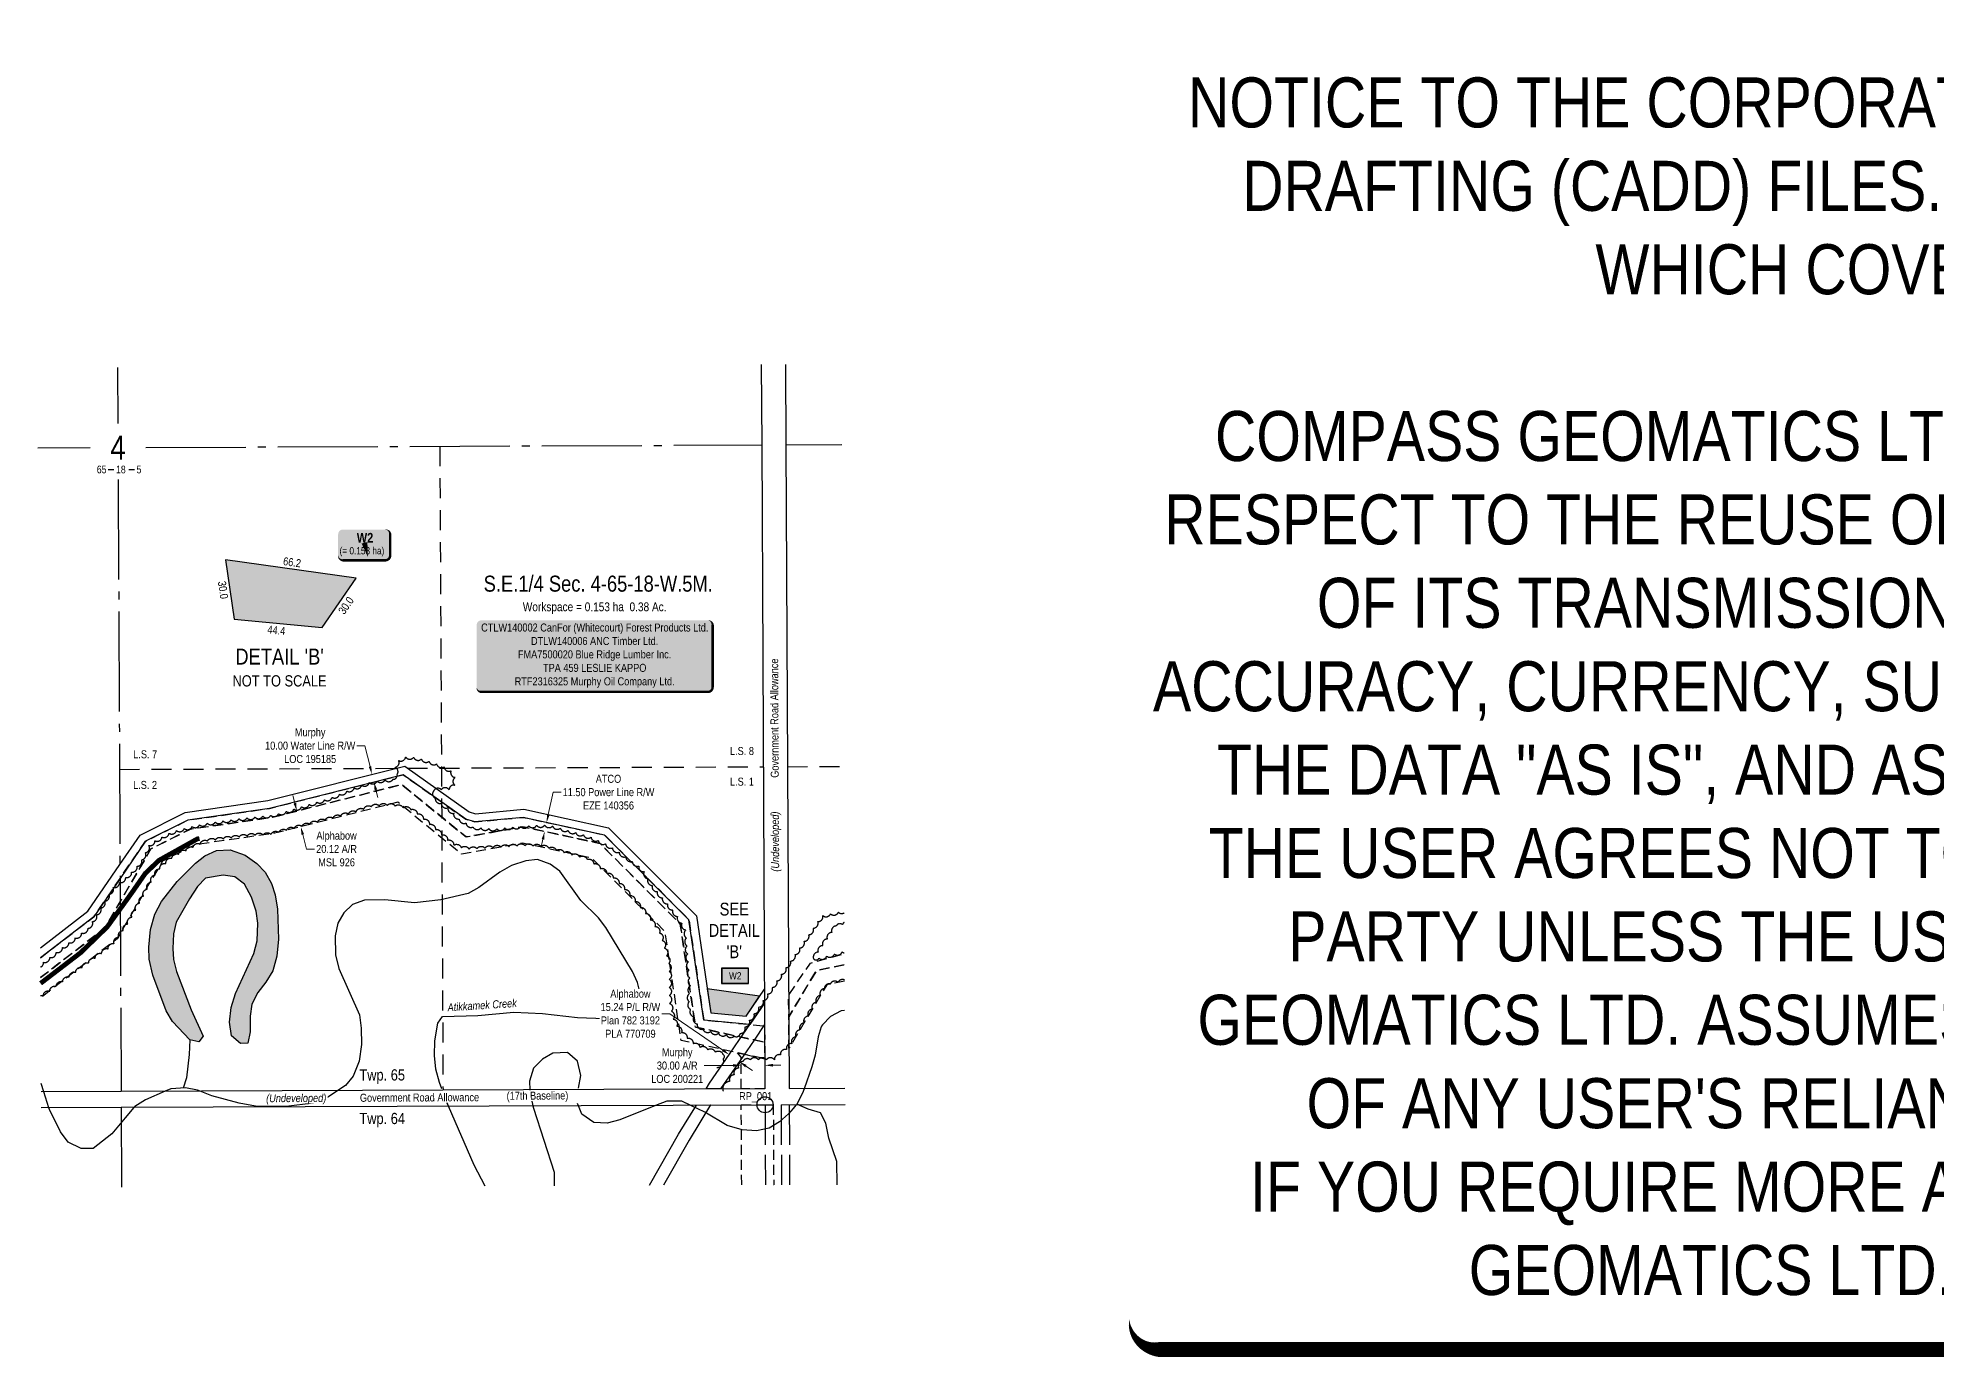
# Model space of a CAD drawing. Extents: x 521851 to 527154, y 6048777 to 6051637.
# Drawn here: x 521851 to 524223, y 6048777 to 6050425 of the extents above; entities that cross this region are included whole.
import ezdxf
from ezdxf.enums import TextEntityAlignment as Align

# ---------------------------------------------------------------- set-up
doc = ezdxf.new("R2010")
doc.units = 0
doc.header["$LTSCALE"] = 5
for name, pattern in [('0', [1, 1, 0]), ('foc-ACCESSROAD', [3.75, 2.5, -1.25]), ('foc-FLOWLINE', [3.75, 2.5, -1.25]), ('foc-LSD', [8, 5, -3]), ('foc-QUARTERLINE', [33, 25, -3, 2, -3]), ('foc-UNSURVEYED', [12.5, 10, -2.5])]:
    doc.linetypes.add(name, pattern=pattern)
for name, color, linetype in [('10', 1, 'Continuous'), ('35', 37, 'Continuous'), ('9', 3, 'Continuous'), ('AS-ROADS', 254, 'Continuous'), ('C-AR', 13, 'foc-ACCESSROAD'), ('C-RW', 13, 'Continuous'), ('C-SYMBOL', 7, 'Continuous'), ('D-TXT', 6, 'Continuous'), ('DETAIL-T', 7, 'Continuous'), ('F-AR', 190, 'foc-ACCESSROAD'), ('F-EZE', 190, 'foc-FLOWLINE'), ('F-RW', 190, 'Continuous'), ('L-AREAREQUIRED', 7, 'Continuous'), ('L-QSEC', 8, 'foc-QUARTERLINE'), ('L-ROAD-T', 7, 'Continuous'), ('L-SEC', 7, 'Continuous'), ('L-SECLBL', 7, 'Continuous'), ('L-SECTION-LSD', 7, 'foc-LSD'), ('L-USEC', 7, 'foc-UNSURVEYED'), ('P-TEMP-BLOCKS', 250, 'Continuous'), ('P-TEMP-H', 41, 'Continuous'), ('P-TEMP_WORKSPACE', 46, 'Continuous'), ('T-BUSH', 110, '0'), ('T-WATER', 160, 'Continuous'), ('T-WATER-H', 133, 'Continuous'), ('T-WATER-T', 170, 'Continuous')]:
    doc.layers.add(name, color=color, linetype=linetype)
for name, color, linetype, lineweight in [('C-AR-T', 13, 'Continuous', 9), ('F-EZE-T', 190, 'Continuous', 9), ('F-RW-T', 190, 'Continuous', 9), ('F-WS-T', 190, 'Continuous', 9), ('P-TEMP-T', 46, 'Continuous', 18), ('T-TEXT', 48, 'Continuous', 18)]:
    doc.layers.add(name, color=color, linetype=linetype, lineweight=lineweight)
doc.layers.add('DISCLAIMER', color=7, linetype='Continuous', plot=False)
doc.styles.add('100L', font='ARIALN.TTF', dxfattribs={"height": 11})
doc.styles.add('175L', font='ARIALN.TTF', dxfattribs={"height": 20})
doc.styles.add('80', font='ARIALN.TTF', dxfattribs={"height": 10})
doc.styles.add('80CG', font='ARIALN.TTF', dxfattribs={"height": 10})
doc.styles.add('80L', font='ARIALN.TTF', dxfattribs={"height": 10})
doc.styles.add('80LS', font='ARIALNI.TTF', dxfattribs={"height": 10})
doc.styles.add('BOLD', font='ARIALNB.TTF')
doc.styles.add('foc-LtypeFont', font='ARIALN.TTF', dxfattribs={"height": 7.35})
doc.styles.add('SIMPLEX', font='ARIALN.TTF')
doc.linetypes.add('foc-TOPO-flowdirection', pattern='A,20,[">",foc-LtypeFont,S=0.3,R=0,X=0,Y=-0.945],-1e-05', length=20.00001)
doc.dimstyles.new('Compass 5 000', dxfattribs={"dimscale": 5, "dimtxt": 9, "dimasz": 2, "dimexe": 0.2, "dimexo": 0.0625, "dimgap": 0.5, "dimtad": 0, "dimtih": 1, "dimtoh": 1, "dimzin": 0, "dimdsep": 46, "dimtxsty": '80CG', "dimcen": 0.1, "dimse1": 1, "dimse2": 1, "dimclrd": 256, "dimclrt": 256, "dimaunit": 1, "dimadec": 4, "dimazin": 0, "dimtfac": 0.06, "dimtofl": 0, "dimtmove": 0, "dimatfit": 1, "dimfxl": 0.2, "dimtolj": 1, "dimtzin": 0, "dimlwd": -1, "dimarcsym": 0})

# ---------------------------------------------------------------- blocks, each defined once
blk = doc.blocks.new('L-SECLBL')
at = {"layer": '9', "color": 7}
for p, q in [((-5.1, -27.8), (-12.3, -27.8)), ((20.7, -27.8), (13.5, -27.8))]:
    blk.add_line(p, q, dxfattribs=at)
at = {"layer": '10', "color": 2, "style": 'SIMPLEX'}
blk.add_attdef('SEC', text='', height=30, dxfattribs=at).set_placement((0, 0), align=Align.MIDDLE)
at = {"layer": '10', "color": 5, "style": '80L'}
blk.add_attdef('TWP', text='', height=9.5, dxfattribs=at).set_placement((-14.4, -27.4), align=Align.MIDDLE_RIGHT)
blk.add_attdef('RGE', text='', height=9.5, dxfattribs=at).set_placement((3.6, -27.4), align=Align.MIDDLE_CENTER)
blk.add_attdef('MER', text='', height=9.5, dxfattribs=at).set_placement((23.2, -27.4), align=Align.MIDDLE_LEFT)
blk = doc.blocks.new('*U18')
h = blk.add_hatch(color=255)
edge = h.paths.add_edge_path()
edge.add_line((-141.5, -45.5), (141.5, -45.5))
edge.add_arc((141.5, -39.5), 6, 270, 360)
edge.add_line((147.5, -39.5), (147.5, 38))
edge.add_arc((141.5, 38), 6, 0, 90)
edge.add_line((141.5, 44), (-141.5, 44))
edge.add_arc((-141.5, 38), 6, 90, 180)
edge.add_line((-147.5, 38), (-147.5, -39.5))
edge.add_arc((-141.5, -39.5), 6, 180, 270)
at = {"color": 44, "flags": 128}
blk.add_lwpolyline([(-141.5, -45.5, 3, 3, 0), (141.5, -45.5, 3, 3, 0.414214), (147.5, -39.5, 3, 3, 0), (147.5, 38, 3, 0, 0.414214), (141.5, 44, 0, 0, 0), (-141.5, 44, 0, 0, 0.414214), (-147.5, 38, 0, 0, 0), (-147.5, -39.5, 0, 3, 0.414214)], format="xyseb", close=True, dxfattribs=at)
at = {"color": 44, "style": '80'}
blk.add_attdef('ENTER_TEXT_001', (-36, -5), '', height=10, dxfattribs=at)
blk = doc.blocks.new('*D19')
at = {"layer": 'C-AR-T', "transparency": 16777216}
for p, q in [((522259.5, 6049540.9), (522249.5, 6049540.9)), ((522266.1, 6049514.8), (522259.5, 6049540.9)), ((522273.4, 6049485.7), (522275.9, 6049476))]:
    blk.add_line(p, q, dxfattribs=at)
for points in [[(522267.7, 6049515.2), (522264.5, 6049514.4), (522268.5, 6049505.1)], [(522275.1, 6049486.2), (522271.8, 6049485.3), (522271, 6049495.4)]]:
    blk.add_solid(points, dxfattribs=at)
at = {"layer": 'C-AR-T', "transparency": 16777216, "insert": (522191.3, 6049540.9), "char_height": 10, "attachment_point": 5, "style": '80CG'}
blk.add_mtext('\\A1;Murphy\\P10.00 Water Line R/W\\PLOC 195185', dxfattribs=at)
blk = doc.blocks.new('*D20')
at = {"layer": 'C-AR-T', "transparency": 16777216}
for p, q in [((522719.8, 6049141.4), (522683.5, 6049141.2)), ((522769.5, 6049141.7), (522779.5, 6049141.8))]:
    blk.add_line(p, q, dxfattribs=at)
for points in [[(522719.8, 6049143.1), (522719.8, 6049139.8), (522729.8, 6049141.5)], [(522769.5, 6049143.4), (522769.5, 6049140), (522759.5, 6049141.6)]]:
    blk.add_solid(points, dxfattribs=at)
at = {"layer": 'C-AR-T', "transparency": 16777216, "insert": (522650, 6049141.2), "char_height": 10, "attachment_point": 5, "style": '80CG'}
blk.add_mtext('\\A1;Murphy\\P30.00 A/R\\PLOC 200221', dxfattribs=at)
blk = doc.blocks.new('*D21')
at = {"layer": 'F-WS-T', "transparency": 16777216}
for p, q in [((522172.2, 6049469), (522169.7, 6049478.6)), ((522182, 6049430), (522186.6, 6049411.8)), ((522186.6, 6049411.8), (522196.6, 6049411.8))]:
    blk.add_line(p, q, dxfattribs=at)
for points in [[(522173.8, 6049469.4), (522170.6, 6049468.5), (522174.6, 6049459.3)], [(522183.6, 6049430.5), (522180.4, 6049429.6), (522179.6, 6049439.7)]]:
    blk.add_solid(points, dxfattribs=at)
at = {"layer": 'F-WS-T', "transparency": 16777216, "insert": (522224.3, 6049411.8), "char_height": 10, "attachment_point": 5, "style": '80CG'}
blk.add_mtext('\\A1;Alphabow\\P20.12 A/R\\PMSL 926', dxfattribs=at)
blk = doc.blocks.new('*D22')
at = {"layer": 'F-EZE-T', "transparency": 16777216}
for p, q in [((522488.9, 6049454.8), (522495, 6049482.8)), ((522495, 6049482.8), (522505, 6049482.8)), ((522482.2, 6049424), (522480.1, 6049414.2))]:
    blk.add_line(p, q, dxfattribs=at)
for points in [[(522487.3, 6049455.1), (522490.5, 6049454.4), (522486.8, 6049445)], [(522480.6, 6049424.3), (522483.8, 6049423.6), (522484.3, 6049433.8)]]:
    blk.add_solid(points, dxfattribs=at)
at = {"layer": 'F-EZE-T', "transparency": 16777216, "insert": (522564.1, 6049482.8), "char_height": 10, "attachment_point": 5, "style": '80CG'}
blk.add_mtext('\\A1;ATCO\\P11.50 Power Line R/W\\PEZE 140356', dxfattribs=at)
blk = doc.blocks.new('*D23')
at = {"layer": 'F-RW-T', "transparency": 16777216}
for p, q in [((522640.6, 6049206), (522630.6, 6049206)), ((522706.8, 6049160.6), (522640.6, 6049206)), ((522735.8, 6049140.6), (522744.1, 6049135))]:
    blk.add_line(p, q, dxfattribs=at)
for points in [[(522707.7, 6049161.9), (522705.8, 6049159.2), (522715, 6049154.9)], [(522736.7, 6049142), (522734.9, 6049139.2), (522727.6, 6049146.3)]]:
    blk.add_solid(points, dxfattribs=at)
at = {"layer": 'F-RW-T', "transparency": 16777216, "insert": (522591.5, 6049206), "char_height": 10, "attachment_point": 5, "style": '80CG', "bg_fill": 3, "box_fill_scale": 1.1, "bg_fill_color": 256, "bg_fill_true_color": 13158600, "bg_fill_transparency": 0}
blk.add_mtext('\\A1;Alphabow\\P15.24 P/L R/W\\PPlan 782 3192\\PPLA 770709', dxfattribs=at)
blk = doc.blocks.new('*U32')
h = blk.add_hatch(color=191)
edge = h.paths.add_edge_path()
edge.add_line((-26.5, -20), (26.5, -20))
edge.add_arc((26.5, -14), 6, 270, 360)
edge.add_line((32.5, -14), (32.5, 12.5))
edge.add_arc((26.5, 12.5), 6, 0, 90)
edge.add_line((26.5, 18.5), (-26.5, 18.5))
edge.add_arc((-26.5, 12.5), 6, 90, 180)
edge.add_line((-32.5, 12.5), (-32.5, -14))
edge.add_arc((-26.5, -14), 6, 180, 270)
at = {"color": 250, "flags": 128}
blk.add_lwpolyline([(-26.5, -20, 3, 3, 0), (26.5, -20, 3, 3, 0.414214), (32.5, -14, 3, 3, 0), (32.5, 12.5, 3, 0, 0.414214), (26.5, 18.5, 0, 0, 0), (-26.5, 18.5, 0, 0, 0.414214), (-32.5, 12.5, 0, 0, 0), (-32.5, -14, 0, 3, 0.414214)], format="xyseb", close=True, dxfattribs=at)
at = {"flags": 128}
blk.add_lwpolyline([(4.7, -15.6, 0, 7.5, 0), (0.4, 1.9, 0, 0, 0)], format="xyseb", dxfattribs=at)
at = {"color": 250}
for tag, p, height, style in [('TEMP_AREA_W1_001', (-9.2, 2.2), 12, 'BOLD'), ('ENTER_TEXT_001', (-30.7, -12.5), 9, '80')]:
    blk.add_attdef(tag, p, '', height=height, dxfattribs=dict(at, style=style))
blk = doc.blocks.new('Temp_Area')
h = blk.add_hatch(color=191)
h.dxf.hatch_style = 1
h.paths.add_polyline_path([(-16.8, -9.4), (16.3, -9.4), (16.3, 9.1), (-16.8, 9.1)])
at = {"color": 250}
for points in [[(-17, -9.6), (16.5, -9.6), (16.5, 9.3), (-17, 9.3)], [(-16.9, -9.5), (16.4, -9.5), (16.4, 9.2), (-16.9, 9.2)]]:
    blk.add_lwpolyline(points, close=True, dxfattribs=at)
at = {"color": 250, "style": '80L'}
blk.add_attdef('TEMPORARY', text='', height=9, dxfattribs=at).set_placement((0, -0.1), align=Align.MIDDLE_CENTER)
blk = doc.blocks.new('Disclaimer_Legal')
at = {"layer": 'DISCLAIMER', "color": 254, "flags": 128}
blk.add_lwpolyline([(-3612.9, -1104.6, 37.5, 37.5, 0), (4096.1, -1104.6, 37.5, 37.5, 0.414214), (4171.1, -1029.6, 37.5, 37.5, 0), (4171.1, 2078.7, 37.5, 0, 0.414214), (4096.1, 2153.7, 0, 0, 0), (-3612.9, 2153.7, 0, 0, 0.414214), (-3687.9, 2078.7, 0, 0, 0), (-3687.9, -1029.6, 0, 37.5, 0.414214)], format="xyseb", close=True, dxfattribs=at)
at = {"layer": 'DISCLAIMER', "color": 254, "insert": (241.6, 533.9), "char_height": 125, "width": 7717.568, "attachment_point": 5, "style": '80'}
blk.add_mtext('NOTICE TO THE CORPORATION, PERSON &/OR PERSONS REGARDING THIS COMPUTER AIDED DESIGN AND DRAFTING (CADD) FILES. ACCEPTANCE OF THE CADD DATA IS BASED ON THE FOLLOWING DISCLAIMER WHICH COVERS ALL CADD DATA RECIEVED FROM COMPASS GEOMATICS LTD.\\P{\\fArial Narrow|b1|i0|c0|p34;DISCLAIMER}\\PCOMPASS GEOMATICS LTD. MAKES NO REPRESENTATION OR WARRANTIES, EXPRESS OR IMPLIED, WITH RESPECT TO THE REUSE OF THE DATA PROVIDED HEREWITH, REGARDLESS OF ITS FORMAT OR THE MEANS OF ITS TRANSMISSION. THERE IS NO GUARANTEE OR REPRESENTATION TO THE USER AS TO THE ACCURACY, CURRENCY, SUITABILITY OR RELIABILITY OF THIS DATA FOR ANY PURPOSE. THE USER ACCEPTS THE DATA "AS IS", AND ASSUMES ALL RISKS ASSOCIATED WITH ITS USE. BY ACCEPTANCE OF THIS DATA, THE USER AGREES NOT TO TRANSMIT THIS DATA OR PROVIDE ACCESS OR ANY PART OF IT TO ANOTHER PARTY UNLESS THE USER SHALL INCLUDE WITH THE DATA A COPY OF THIS DISCLAIMER. COMPASS GEOMATICS LTD. ASSUMES NO RESPONSIBILITY FOR ACTUAL OR CONSEQUENTIAL DAMAGE AS A RESULT OF ANY USER\'S RELIANCE ON THIS DATA. THIS CADD FILE IS FOR ILLUSTRATION PURPOSES ONLY.\\PIF YOU REQUIRE MORE ACCURATE INFORMATION, PLEASE CONTACT DARCI ANGLEHART AT COMPASS GEOMATICS LTD. VIA EMAIL: darci.anglehart@compassgeomatics.ca OR CELL: 506-961-7292', dxfattribs=at)

msp = doc.modelspace()

# ---------------------------------------------------------------- hatches: boundary and pattern name
at = {"layer": 'P-TEMP-H'}
h = msp.add_hatch(color=256, dxfattribs=at)
h.dxf.hatch_style = 1
h.paths.add_polyline_path([(522085.465, 6049772.953), (522096.369, 6049698.921), (522206.44, 6049688.444), (522248.798, 6049750.133)])
h = msp.add_hatch(color=256, dxfattribs=at)
h.dxf.hatch_style = 1
h.paths.add_polyline_path([(522687.49, 6049237.019), (522691.862, 6049207.339), (522735.99, 6049203.139), (522752.971, 6049227.87)])
at = {"layer": 'T-WATER-H'}
h = msp.add_hatch(color=256, dxfattribs=at)
h.dxf.hatch_style = 1
h.paths.add_polyline_path([(522011.561, 6049209.454), (521994.563, 6049254.144), (521990.303, 6049274.322), (521989.719, 6049289.311), (521991.673, 6049311.427), (521997.021, 6049330.268), (522005.647, 6049346.457), (522025.005, 6049371.142), (522048.003, 6049393.971), (522059.797, 6049403.255), (522074.096, 6049410.142), (522091.158, 6049410.865), (522109.874, 6049404.056), (522124.764, 6049393.618), (522135.079, 6049382.713), (522143.156, 6049368.895), (522147.584, 6049354.565), (522150.324, 6049336.82), (522151.545, 6049299.317), (522149.615, 6049278.136), (522144.45, 6049259.485), (522136.061, 6049245.581), (522125.722, 6049232.411), (522118.522, 6049217.805), (522116.434, 6049202.988), (522116.517, 6049183.275), (522113.284, 6049169.468), (522104.237, 6049168.652), (522092.95, 6049178.569), (522090.435, 6049195.454), (522092.685, 6049213.717), (522097.806, 6049231.128), (522120.866, 6049281.19), (522125.077, 6049297.241), (522125.932, 6049319.359), (522123.653, 6049334.192), (522118.183, 6049351.488), (522109.322, 6049368.07), (522097.289, 6049377.03), (522082.445, 6049379.132), (522060.403, 6049375.534), (522050.309, 6049365.088), (522040.583, 6049349.544), (522023.966, 6049320.36), (522020.387, 6049305.785), (522019.565, 6049287.5), (522020.661, 6049273.863), (522024.352, 6049258.678), (522042.396, 6049211.103), (522057.728, 6049177.889), (522051.979, 6049170.755), (522040.743, 6049173.552), (522019.24, 6049196.499)])

# ---------------------------------------------------------------- linework, layer by layer
at = {"layer": '35', "color": 3}
msp.add_circle((522759.719, 6049092.317), 9.995, dxfattribs=at)
at = {"layer": 'AS-ROADS', "const_width": 6.003, "flags": 128}
msp.add_lwpolyline([(521854.411, 6049244.018), (521904.36, 6049282.226), (521937.69, 6049314.554), (521968.116, 6049356.684), (521985.247, 6049381.319), (522002.38, 6049397.692), (522050.25, 6049424.403), (522052.95, 6049424.946)], dxfattribs=at)
at = {"layer": 'C-AR'}
msp.add_lwpolyline([(522759.429, 6049149.842), (522759.617, 6049112.423), (522729.933, 6049112.306), (522729.737, 6049149.452), (522729.726, 6049151.654), (522725.126, 6049157.34), (522733.845, 6049155.435), (522759.429, 6049149.842)], close=True, dxfattribs=at)
msp.add_lwpolyline([(522730.565, 6048992.254), (522730.039, 6049092.199), (522759.718, 6049092.317), (522770.018, 6049092.366), (522770.55, 6048992.453), (522770.507, 6048992.41)], dxfattribs=at)
at = {"layer": 'C-RW', "flags": 128}
msp.add_lwpolyline([(521854.198, 6049288.548), (521913.671, 6049334.237), (521953.646, 6049392.547), (521978.844, 6049429.302), (522035.223, 6049457.478), (522138.514, 6049472.308), (522309.616, 6049515.51), (522390.089, 6049458.115), (522397.999, 6049455.929), (522458.171, 6049461.422), (522564.317, 6049438.416), (522674.053, 6049328.247), (522691.862, 6049207.339), (522735.99, 6049203.139), (522758.991, 6049236.637), (522759.079, 6049219.095), (522740.855, 6049192.58), (522683.108, 6049198.124), (522664.638, 6049323.525), (522559.313, 6049429.265), (522457.552, 6049451.321), (522397.092, 6049445.802), (522385.72, 6049448.944), (522307.576, 6049504.678), (522140.454, 6049462.481), (522038.247, 6049447.807), (521985.63, 6049421.512), (521953.73, 6049374.979), (521921.024, 6049327.272), (521854.258, 6049275.981)], dxfattribs=at)
at = {"layer": 'F-AR', "flags": 128}
for points in [[(521854.377, 6049251.219), (521934.627, 6049312.987), (521953.869, 6049346.027), (521992.284, 6049411.987), (522041.721, 6049436.694), (522142.684, 6049451.19), (522305.684, 6049492.346), (522386.088, 6049426.858), (522457.041, 6049439.672), (522553.564, 6049418.751), (522653.819, 6049318.099), (522672.779, 6049189.379), (522730.06, 6049176.832), (522746.033, 6049173.255), (522759.325, 6049170.423), (522759.429, 6049149.842), (522733.845, 6049155.435), (522717.78, 6049158.946), (522654.905, 6049172.69), (522634.885, 6049308.595), (522543.506, 6049400.341), (522456.692, 6049419.161), (522380.566, 6049405.411), (522300.822, 6049470.362), (522146.595, 6049431.425), (522047.811, 6049417.243), (522006.725, 6049396.714), (521954.06, 6049306.315), (521950.092, 6049299.503), (521854.498, 6049225.929)], [(522858.891, 6049246.595), (522836.874, 6049242.149), (522789.521, 6049163.019), (522789.324, 6049202.137), (522824.1, 6049260.055), (522858.787, 6049267.075)]]:
    msp.add_lwpolyline(points, dxfattribs=at)
at = {"layer": 'F-EZE', "flags": 128}
for points in [[(521854.258, 6049275.981), (521921.024, 6049327.272), (521953.73, 6049374.979), (521985.63, 6049421.512), (522038.247, 6049447.807), (522140.454, 6049462.481), (522307.576, 6049504.678), (522385.72, 6049448.944), (522397.092, 6049445.802), (522457.552, 6049451.321), (522559.313, 6049429.265), (522664.638, 6049323.525), (522683.108, 6049198.124), (522740.903, 6049192.623), (522758.247, 6049190.973), (522759.221, 6049190.88), (522759.325, 6049170.423), (522746.033, 6049173.259), (522730.06, 6049176.832), (522672.779, 6049189.379), (522653.819, 6049318.099), (522553.564, 6049418.751), (522457.041, 6049439.672), (522386.088, 6049426.858), (522305.684, 6049492.346), (522142.684, 6049451.19), (522041.721, 6049436.694), (521992.284, 6049411.987), (521953.869, 6049346.027), (521934.627, 6049312.987), (521854.377, 6049251.219)], [(522858.787, 6049267.075), (522824.1, 6049260.055), (522789.324, 6049202.137), (522789.228, 6049221.363), (522789.189, 6049229.11), (522816.404, 6049269.374), (522858.716, 6049281.225)]]:
    msp.add_lwpolyline(points, dxfattribs=at)
at = {"layer": 'F-RW'}
msp.add_lwpolyline([(522732.212, 6049153.057), (522704.165, 6049112.204), (522686.183, 6049112.132), (522690.466, 6049119.167), (522715.364, 6049155.428), (522727.934, 6049173.736), (522759.079, 6049219.095), (522759.214, 6049192.38), (522746.028, 6049173.177), (522732.212, 6049153.057)], close=True, dxfattribs=at)
msp.add_lwpolyline([(522615.484, 6048991.807), (522651.758, 6049055.626), (522673.899, 6049091.976), (522691.777, 6049092.048), (522664.888, 6049047.899), (522633.044, 6048991.876)], dxfattribs=at)
at = {"layer": 'L-QSEC'}
for p, q in [((521950.669, 6050013.391), (521951.006, 6049943.377)), ((521851.143, 6049912.989), (521916.508, 6049913.252)), ((521985.754, 6049913.532), (522755.562, 6049916.639)), ((522785.726, 6049916.781), (522855.51, 6049917.111)), ((521951.343, 6049873.413), (521955.026, 6049109.307)), ((521955.104, 6049089.191), (521955.591, 6048989.193))]:
    msp.add_line(p, q, dxfattribs=at)
at = {"layer": 'L-SEC'}
for p, q in [((522755.057, 6050016.919), (522755.562, 6049916.639)), ((522785.221, 6050017.058), (522785.726, 6049916.791)), ((522755.562, 6049916.639), (522759.618, 6049112.423)), ((522785.726, 6049916.791), (522789.782, 6049112.575)), ((521955.026, 6049109.307), (522759.64, 6049112.434)), ((522759.624, 6049112.434), (522759.632, 6049112.434)), ((522789.782, 6049112.575), (522859.565, 6049112.904)), ((521855.008, 6049108.919), (521955.026, 6049109.307)), ((521855.105, 6049088.802), (521955.104, 6049089.191)), ((521955.104, 6049089.191), (522759.719, 6049092.317)), ((522779.836, 6049092.412), (522859.666, 6049092.787))]:
    msp.add_line(p, q, dxfattribs=at)
at = {"layer": 'L-SECTION-LSD'}
for p, q in [((522353.352, 6049915.016), (522357.313, 6049110.86)), ((521953.088, 6049511.346), (522757.59, 6049514.532)), ((522787.754, 6049514.675), (522857.537, 6049515.004))]:
    msp.add_line(p, q, dxfattribs=at)
at = {"layer": 'L-USEC'}
for p, q in [((522759.719, 6049092.317), (522760.223, 6048992.37)), ((522779.838, 6049092.411), (522780.342, 6048992.448)), ((522789.878, 6049092.458), (522790.382, 6048992.487))]:
    msp.add_line(p, q, dxfattribs=at)
at = {"layer": 'P-TEMP_WORKSPACE'}
for points in [[(522085.465, 6049772.953), (522096.369, 6049698.921), (522206.44, 6049688.444), (522248.798, 6049750.133)], [(522687.49, 6049237.019), (522691.862, 6049207.339), (522735.99, 6049203.139), (522752.971, 6049227.87)]]:
    msp.add_lwpolyline(points, close=True, dxfattribs=at)
at = {"layer": 'T-BUSH', "flags": 128}
for points in [[(522053.157, 6049441.904, 0.50183426), (522062.688, 6049444.065, 0.52056705), (522072.588, 6049445.477, 0.52056705), (522082.487, 6049446.889, 0.52056705), (522092.387, 6049448.301, 0.52056705), (522102.296, 6049449.637, 0.52056705), (522112.24, 6049450.698, 0.52056705), (522122.183, 6049451.759, 0.52056705), (522132.127, 6049452.82, 0.52056705), (522142.071, 6049453.882, 0.52056705), (522151.82, 6049455.896, 0.52056705), (522161.385, 6049458.812, 0.52056705), (522170.951, 6049461.727, 0.52056705), (522180.517, 6049464.642, 0.52056705), (522190.082, 6049467.558, 0.52056705), (522199.648, 6049470.473, 0.52056705), (522209.213, 6049473.388, 0.52056705), (522218.779, 6049476.304, 0.52056705), (522227.955, 6049480.277, 0.52056705), (522237.122, 6049484.27, 0.52056705), (522246.325, 6049488.176, 0.52056705), (522255.774, 6049491.448, 0.52056705), (522265.224, 6049494.72, 0.52056705), (522274.966, 6049496.777, 0.52056705), (522284.869, 6049498.16, 0.52056705), (522294.817, 6049498.918, 0.52056705), (522299.699, 6049504.646, 0.52056705), (522297.328, 6049513.921, 0.52056705), (522301.783, 6049522.38, 0.52056705), (522310.633, 6049526.728, 0.52056705), (522320.575, 6049526.356, 0.52056705), (522330.323, 6049524.124, 0.52056705), (522339.921, 6049521.333, 0.52056705), (522349.366, 6049518.052, 0.52056705), (522358.668, 6049514.382, 0.52056705), (522367.364, 6049509.533, 0.52056705), (522372.41, 6049501.252, 0.52056705), (522372.109, 6049491.507, 0.52056705), (522365.065, 6049485.628, 0.52056705), (522355.076, 6049485.96, 0.52056705), (522345.868, 6049484.577, 0.52056705), (522347.656, 6049475.402, 0.52056705), (522355.111, 6049468.812, 0.52056705), (522363.443, 6049463.317, 0.52056705), (522370.72, 6049456.459, 0.52056705), (522377.438, 6049449.269, 0.52056705), (522386.103, 6049444.277, 0.52056705), (522394.768, 6049439.286, 0.52056705), (522404.63, 6049438.113, 0.52056705), (522414.594, 6049437.27, 0.52056705), (522424.551, 6049437.033, 0.52056705), (522434.494, 6049438.107, 0.52056705), (522444.436, 6049439.181, 0.52056705), (522454.399, 6049440.026, 0.52056705), (522464.369, 6049440.799, 0.52056705), (522474.356, 6049441.306, 0.52056705), (522484.347, 6049441.662, 0.52056705), (522494.273, 6049440.545, 0.52056705), (522503.889, 6049437.8, 0.52056705), (522513.505, 6049435.055, 0.52056705), (522523.121, 6049432.309, 0.52056705), (522532.737, 6049429.564, 0.52056705), (522542.254, 6049426.55, 0.52056705), (522551.369, 6049422.437, 0.52056705), (522560.484, 6049418.324, 0.52056705), (522569.058, 6049413.204, 0.52056705), (522577.455, 6049407.775, 0.52056705), (522585.772, 6049402.225, 0.52056705), (522593.823, 6049396.293, 0.52056705), (522601.981, 6049390.522, 0.52056705), (522608.67, 6049383.539, 0.52056705), (522613.379, 6049374.717, 0.52056705), (522618.709, 6049366.291, 0.52056705), (522625.128, 6049358.624, 0.52056705), (522631.548, 6049350.956, 0.52056705), (522637.967, 6049343.289, 0.52056705), (522644.357, 6049335.596, 0.52056705), (522650.384, 6049327.635, 0.52056705), (522655.837, 6049319.253, 0.52056705), (522660.801, 6049310.705, 0.52056705), (522661.546, 6049300.733, 0.52056705), (522662.291, 6049290.761, 0.52056705), (522663.036, 6049280.789, 0.52056705), (522663.781, 6049270.817, 0.52056705), (522664.74, 6049260.864, 0.52056705), (522665.779, 6049250.918, 0.52056705), (522666.663, 6049240.976, 0.52056705), (522665.292, 6049231.08, 0.52056705), (522664.907, 6049221.087, 0.52056705), (522666.644, 6049211.508, 0.52056705), (522670.755, 6049202.393, 0.52056705), (522674.867, 6049193.277, 0.52056705), (522682.184, 6049186.694, 0.52056705), (522691.787, 6049183.946, 0.52056705), (522701.512, 6049181.619, 0.52056705), (522711.346, 6049179.815, 0.52056705), (522721.192, 6049178.064, 0.52056705), (522728.918, 6049181.404, 0.52056705), (522734.612, 6049189.624, 0.52056705), (522740.307, 6049197.845, 0.52056705), (522746.001, 6049206.065, 0.52056705), (522751.695, 6049214.286, 0.52056705), (522757.389, 6049222.506, 0.52056705), (522763.083, 6049230.727, 0.52056705), (522768.777, 6049238.947, 0.52056705), (522774.472, 6049247.168, 0.52056705), (522780.166, 6049255.388, 0.52056705), (522785.86, 6049263.609, 0.52056705), (522791.554, 6049271.829, 0.52056705), (522797.248, 6049280.049, 0.52056705), (522802.943, 6049288.27, 0.52056705), (522808.637, 6049296.49, 0.52056705), (522814.331, 6049304.711, 0.52056705), (522820.025, 6049312.931, 0.52056705), (522825.719, 6049321.152, 0.52056705), (522831.788, 6049328.806, 0.52056705), (522841.582, 6049330.826, 0.52056705), (522851.376, 6049332.845, 0.32327783), (522858.46, 6049331.91, 0.32327783)], [(522053.384, 6049418.132, -0.01973274), (522053.812, 6049417.91, -0.52056705), (522062.939, 6049421.909, -0.52056705), (522072.87, 6049423.125, -0.52056705), (522082.801, 6049424.341, -0.52056705), (522092.732, 6049425.557, -0.52056705), (522102.663, 6049426.773, -0.52056705), (522112.594, 6049427.989, -0.52056705), (522122.531, 6049429.099, -0.52056705), (522132.536, 6049429.182, -0.52056705), (522142.448, 6049429.958, -0.52056705), (522152.123, 6049432.51, -0.52056705), (522161.797, 6049435.061, -0.52056705), (522171.471, 6049437.613, -0.52056705), (522181.146, 6049440.165, -0.52056705), (522190.82, 6049442.716, -0.52056705), (522200.494, 6049445.268, -0.52056705), (522210.169, 6049447.82, -0.52056705), (522219.843, 6049450.372, -0.52056705), (522229.517, 6049452.923, -0.52056705), (522239.192, 6049455.475, -0.52056705), (522248.8, 6049458.243, -0.52056705), (522258.262, 6049461.497, -0.52056705), (522267.723, 6049464.75, -0.52056705), (522277.663, 6049465.668, -0.52056705), (522287.641, 6049466.398, -0.52056705), (522297.494, 6049465.443, -0.52056705), (522307.253, 6049463.238, -0.52056705), (522317.012, 6049461.032, -0.52056705), (522325.149, 6049455.608, -0.52056705), (522332.724, 6049449.073, -0.52056705), (522340.3, 6049442.538, -0.52056705), (522347.876, 6049436.003, -0.52056705), (522355.452, 6049429.467, -0.52056705), (522363.028, 6049422.932, -0.52056705), (522370.663, 6049416.501, -0.52056705), (522380.161, 6049413.356, -0.52056705), (522389.828, 6049411.535, -0.52056705), (522399.812, 6049412.195, -0.52056705), (522409.795, 6049412.854, -0.52056705), (522419.778, 6049413.514, -0.52056705), (522429.762, 6049414.173, -0.52056705), (522439.745, 6049414.833, -0.52056705), (522449.729, 6049415.492, -0.52056705), (522459.713, 6049416.002, -0.52056705), (522469.703, 6049415.454, -0.52056705), (522479.693, 6049414.907, -0.52056705), (522489.415, 6049412.777, -0.52056705), (522499.026, 6049409.997, -0.52056705), (522508.637, 6049407.217, -0.52056705), (522518.249, 6049404.438, -0.52056705), (522527.86, 6049401.658, -0.52056705), (522537.471, 6049398.878, -0.52056705), (522545.678, 6049393.215, -0.52056705), (522553.789, 6049387.358, -0.52056705), (522561.901, 6049381.502, -0.52056705), (522570.013, 6049375.645, -0.52056705), (522577.295, 6049368.871, -0.52056705), (522583.928, 6049361.381, -0.52056705), (522590.562, 6049353.891, -0.52056705), (522597.195, 6049346.401, -0.52056705), (522603.828, 6049338.911, -0.52056705), (522610.462, 6049331.42, -0.52056705), (522616.325, 6049323.319, -0.52056705), (522622.116, 6049315.16, -0.52056705), (522627.906, 6049307.001, -0.52056705), (522631.306, 6049297.696, -0.52056705), (522634.033, 6049288.07, -0.52056705), (522636.76, 6049278.443, -0.52056705), (522639.486, 6049268.817, -0.52056705), (522640.064, 6049258.888, -0.52056705), (522640.096, 6049248.883, -0.52056705), (522640.129, 6049238.878, -0.52056705), (522640.162, 6049228.873, -0.52056705), (522640.552, 6049218.908, -0.52056705), (522642.731, 6049209.143, -0.52056705), (522644.91, 6049199.378, -0.52056705), (522649.549, 6049190.694, -0.52056705), (522655.269, 6049182.485, -0.52056705), (522662.238, 6049175.4, -0.52056705), (522669.797, 6049168.845, -0.52056705), (522678.351, 6049164.067, -0.52056705), (522687.89, 6049161.05, -0.52056705), (522697.429, 6049158.032, -0.52056705), (522707.062, 6049155.382, -0.52056705), (522707.255, 6049149.606, -0.52056705), (522699.435, 6049138.538)], [(521854.314, 6049264.273, 0.32089856), (521858.126, 6049270.267, 0.52056705), (521865.991, 6049276.442, 0.52056705), (521873.857, 6049282.617, 0.52056705), (521881.791, 6049288.703, 0.52056705), (521889.779, 6049294.72, 0.52056705), (521897.766, 6049300.737, 0.52056705), (521905.754, 6049306.753, 0.52056705), (521913.741, 6049312.77, 0.52056705), (521919.17, 6049321.102, 0.52056705), (521924.363, 6049329.648, 0.52056705), (521929.556, 6049338.194, 0.52056705), (521934.749, 6049346.74, 0.52056705), (521939.942, 6049355.286, 0.52056705), (521945.19, 6049363.784, 0.52056705), (521952.987, 6049370.045, 0.52056705), (521960.785, 6049376.305, 0.52056705), (521968.201, 6049382.979, 0.52056705), (521975.045, 6049390.27, 0.52056705), (521980.803, 6049398.359, 0.52056705), (521985.487, 6049407.186, 0.52056705), (521989.69, 6049416.26, 0.52056705), (521997.384, 6049422.054, 0.52056705), (522006.178, 6049426.815, 0.52056705), (522014.972, 6049431.576, 0.52056705), (522024.342, 6049434.874, 0.52056705), (522034.02, 6049437.39, 0.52056705), (522043.699, 6049439.905, 0.491686), (522053.157, 6049441.904)], [(521854.485, 6049228.621, -0.13904361), (521857.81, 6049228.432, -0.52056705), (521865.909, 6049234.297, -0.52056705), (521874.008, 6049240.163, -0.52056705), (521882.107, 6049246.029, -0.52056705), (521890.206, 6049251.895, -0.52056705), (521898.305, 6049257.76, -0.52056705), (521906.404, 6049263.626, -0.52056705), (521914.503, 6049269.492, -0.52056705), (521922.602, 6049275.357, -0.52056705), (521930.701, 6049281.223, -0.52056705), (521938.8, 6049287.089, -0.52056705), (521946.287, 6049293.556, -0.52056705), (521952.01, 6049301.756, -0.52056705), (521957.734, 6049309.957, -0.52056705), (521963.457, 6049318.157, -0.52056705), (521968.55, 6049326.749, -0.52056705), (521973.367, 6049335.512, -0.52056705), (521978.185, 6049344.275, -0.52056705), (521983.002, 6049353.038, -0.52056705), (521987.819, 6049361.801, -0.52056705), (521992.637, 6049370.564, -0.52056705), (521997.454, 6049379.328, -0.52056705), (522003.465, 6049387.13, -0.52056705), (522010.994, 6049393.711, -0.52056705), (522018.524, 6049400.292, -0.52056705), (522027.039, 6049405.367, -0.52056705), (522036.084, 6049409.632, -0.52056705), (522045.129, 6049413.896, -0.52421035), (522053.384, 6049418.132)], [(522858.521, 6049319.936, 0.14178241), (522856.372, 6049317.31, 0.52056705), (522848.879, 6049315.738, 0.52056705), (522843.177, 6049307.523, 0.52056705), (522837.474, 6049299.308, 0.52056705), (522831.772, 6049291.094, 0.52056705), (522826.07, 6049282.879, 0.52056705), (522820.368, 6049274.664, 0.52056705), (522827.145, 6049275.3, 0.52056705), (522836.783, 6049277.966, 0.52056705), (522846.421, 6049280.632, 0.52056705), (522856.059, 6049283.298, 0.12226451), (522858.712, 6049282.028, 0.12226451)], [(522858.882, 6049248.352, 0.40654596), (522851.005, 6049245.109, 0.52056705), (522841.21, 6049243.093, 0.52056705), (522834, 6049237.453, 0.52056705), (522828.901, 6049228.851, 0.52056705), (522823.802, 6049220.248, 0.52056705), (522818.703, 6049211.646, 0.52056705), (522813.604, 6049203.043, 0.52056705), (522808.505, 6049194.441, 0.52056705), (522803.406, 6049185.839, 0.52056705), (522798.307, 6049177.236, 0.52056705), (522793.208, 6049168.634, 0.52056705), (522786.49, 6049161.365, 0.52056705), (522779.025, 6049154.711, 0.52056705), (522771.415, 6049148.438, 0.52056705), (522761.415, 6049148.438, 0.52056705), (522751.415, 6049148.438, 0.52056705), (522741.415, 6049148.438, 0.52056705), (522732.175, 6049146.33, 0.52056705), (522726.626, 6049138.011, 0.52056705), (522721.077, 6049129.691, 0.52056705), (522715.529, 6049121.372, 0.52056705), (522707.457, 6049109.269)]]:
    msp.add_lwpolyline(points, format="xyb", dxfattribs=at)
at = {"layer": 'T-WATER'}
for p, q in [((522097.806, 6049231.128), (522120.866, 6049281.19)), ((522011.561, 6049209.454), (521994.563, 6049254.144)), ((522024.352, 6049258.678), (522042.396, 6049211.103)), ((522144.45, 6049259.485), (522136.061, 6049245.581)), ((522092.685, 6049213.717), (522097.806, 6049231.128)), ((522125.722, 6049232.411), (522118.522, 6049217.805)), ((522136.061, 6049245.581), (522125.722, 6049232.411)), ((522019.24, 6049196.499), (522011.561, 6049209.454)), ((522042.396, 6049211.103), (522057.728, 6049177.889)), ((522090.435, 6049195.454), (522092.685, 6049213.717)), ((522118.522, 6049217.805), (522116.434, 6049202.988)), ((522040.743, 6049173.552), (522019.24, 6049196.499)), ((522092.95, 6049178.569), (522090.435, 6049195.454)), ((522116.517, 6049183.275), (522113.284, 6049169.468)), ((522116.434, 6049202.988), (522116.517, 6049183.275)), ((522051.979, 6049170.755), (522040.743, 6049173.552)), ((522057.728, 6049177.889), (522051.979, 6049170.755)), ((522104.237, 6049168.652), (522092.95, 6049178.569)), ((522113.284, 6049169.468), (522104.237, 6049168.652)), ((522104.237, 6049168.652), (522104.237, 6049168.652))]:
    msp.add_line(p, q, dxfattribs=at)
at = {"layer": 'T-WATER', "linetype": 'foc-TOPO-flowdirection', "flags": 128}
for points in [[(522355.869, 6049112.391), (522352.876, 6049120.277), (522348.322, 6049136.872), (522346.594, 6049153.769), (522347.155, 6049172.337), (522351, 6049194.43), (522356.582, 6049202.403), (522400.636, 6049203.732), (522445.674, 6049207.808), (522481.647, 6049206.369), (522525.379, 6049201.318), (522582.341, 6049199.181), (522588.44, 6049201.991), (522596.577, 6049214.132), (522603.682, 6049227.359), (522603.804, 6049231.547), (522600.397, 6049244.992), (522594.112, 6049258.614), (522560.852, 6049313.566), (522551.504, 6049325.804), (522529.675, 6049347.683), (522503.241, 6049384.101), (522491.166, 6049392.957), (522475.592, 6049398.73), (522460.74, 6049397.006), (522442.722, 6049391.278), (522428.233, 6049382.912), (522401.969, 6049363.54), (522388.828, 6049356.302), (522354.405, 6049348.41), (522321.547, 6049344.441), (522284.818, 6049348.379), (522259.07, 6049348.037), (522244.226, 6049342.485), (522233.394, 6049332.107), (522225.681, 6049319.131), (522222.439, 6049303.403), (522222.804, 6049279.748), (522226.957, 6049262.584), (522253.159, 6049204.624), (522255.189, 6049187.803), (522255.254, 6049167.425), (522252.699, 6049146.9), (522245.11, 6049128.164), (522235.598, 6049116.278), (522225.89, 6049109.933), (522210.296, 6049099.742), (522194.917, 6049094.495), (522161.426, 6049090.061), (522122.861, 6049090.515), (522102.775, 6049094.202), (522068.307, 6049103.596), (522053.786, 6049109.265), (522050.453, 6049110.566), (522035.669, 6049113.275), (522017.23, 6049112.139), (522010.127, 6049109.095), (521985.336, 6049098.471), (521972.001, 6049090.275), (521970.799, 6049088.836), (521960.201, 6049076.153), (521943.301, 6049055.929), (521920.018, 6049037.881), (521904.984, 6049037.554), (521889.094, 6049045.67), (521879.431, 6049058.438), (521865.378, 6049086.348), (521864.72, 6049088.424), (521858.344, 6049108.506), (521855.011, 6049119.004)], [(522859.074, 6049210.279), (522854.682, 6049209.463), (522841.394, 6049202.469), (522831.561, 6049191.984), (522830.255, 6049190.591), (522829.916, 6049189.517), (522825.939, 6049176.973), (522822.372, 6049154.308), (522818.359, 6049139.855), (522808.543, 6049112.234), (522806.582, 6049106.714), (522799.46, 6049092.997)], [(522526.464, 6049112.877), (522529.578, 6049129.036), (522525.419, 6049146.755), (522512.754, 6049157.602), (522494.719, 6049156.57), (522481.529, 6049149.41), (522470.599, 6049138.024), (522465.475, 6049121.87), (522465.912, 6049110.866), (522466.069, 6049106.906), (522469.64, 6049090.774), (522470.235, 6049088.086), (522496.152, 6049008.311), (522496.191, 6048990.875)], [(522410.047, 6048990.541), (522396.357, 6049017.06), (522364.226, 6049090.365), (522362.503, 6049094.907)], [(522798.674, 6049092.081), (522798.372, 6049091.726), (522794.938, 6049087.726), (522789.239, 6049081.087), (522777.946, 6049070.95), (522764.901, 6049063.205), (522749.225, 6049059.709), (522731.197, 6049060.793), (522712.614, 6049066.389), (522684.408, 6049083.194), (522667.097, 6049091.541), (522655.786, 6049096.995), (522636.868, 6049096.991), (522622.76, 6049091.369), (522578.132, 6049073.585), (522562.446, 6049069.15), (522545.757, 6049070.248), (522530.735, 6049080.703), (522526.564, 6049090.996), (522525.45, 6049093.744)]]:
    msp.add_lwpolyline(points, dxfattribs=at)
at = {"layer": 'T-WATER'}
for points in [[(521994.563, 6049254.144), (521990.303, 6049274.322), (521989.719, 6049289.311), (521991.673, 6049311.427), (521997.021, 6049330.268), (522005.647, 6049346.457), (522025.005, 6049371.142), (522048.003, 6049393.971), (522059.797, 6049403.255), (522074.096, 6049410.142), (522091.158, 6049410.865), (522109.874, 6049404.056), (522124.764, 6049393.618), (522135.079, 6049382.713), (522143.156, 6049368.895), (522147.584, 6049354.565), (522150.324, 6049336.82), (522151.545, 6049299.317), (522149.615, 6049278.136), (522144.45, 6049259.485)], [(522120.866, 6049281.19), (522125.077, 6049297.241), (522125.932, 6049319.359), (522123.653, 6049334.192), (522118.183, 6049351.488), (522109.322, 6049368.07), (522097.289, 6049377.03), (522082.445, 6049379.132), (522060.403, 6049375.534), (522050.309, 6049365.088), (522040.583, 6049349.544), (522023.966, 6049320.36), (522020.387, 6049305.785), (522019.565, 6049287.5), (522020.661, 6049273.863), (522024.352, 6049258.678)], [(522040.743, 6049173.552), (522040.086, 6049155.165), (522036.578, 6049125.784), (522032.63, 6049113.085)], [(522850.073, 6048992.25), (522849.3, 6049021.281), (522839.359, 6049050.59), (522835.911, 6049069.308), (522828.903, 6049082.308), (522813.497, 6049086.64), (522799.459, 6049092.994)]]:
    msp.add_lwpolyline(points, dxfattribs=at)
at = {"layer": 'T-WATER', "linetype": 'Continuous'}
for points in [[(522410.047, 6048990.541), (522396.357, 6049017.06), (522364.226, 6049090.365), (522362.707, 6049094.367)], [(522850.073, 6048992.25), (522849.3, 6049021.283), (522839.359, 6049050.592), (522835.912, 6049069.31), (522828.904, 6049082.309), (522813.497, 6049086.643), (522801.454, 6049092.095)]]:
    msp.add_lwpolyline(points, dxfattribs=at)

# ---------------------------------------------------------------- block references
at = {"xscale": 0.5, "yscale": 0.5, "zscale": 0.5}
msp.add_blockref('Disclaimer_Legal', (525058.742, 6049338.836), dxfattribs=at)
at = {"layer": 'L-SECLBL'}
msp.add_blockref('L-SECLBL', (521951.151, 6049913.392), dxfattribs=at).add_auto_attribs({'SEC': '4', 'TWP': '65', 'RGE': '18', 'MER': '5'})
ref = msp.add_blockref('*U18', (522546.761, 6049653.538), dxfattribs=at)
ref.add_attrib('ENTER_TEXT_001', 'CTLW140002 CanFor (Whitecourt) Forest Products Ltd.', (522404.994, 6049683.539), dxfattribs={"layer": '0', "color": 44, "height": 10, "style": '80'})
ref.add_attrib('ENTER_TEXT_002', 'DTLW140006 ANC Timber Ltd.', (522467.242, 6049666.695), dxfattribs={"layer": '0', "color": 44, "height": 10, "style": '80'})
ref.add_attrib('ENTER_TEXT_003', 'FMA7500020 Blue Ridge Lumber Inc.', (522450.929, 6049649.987), dxfattribs={"layer": '0', "color": 44, "height": 10, "style": '80'})
ref.add_attrib('ENTER_TEXT_004', 'TPA 459 LESLIE KAPPO', (522482.228, 6049633.143), dxfattribs={"layer": '0', "color": 44, "height": 10, "style": '80'})
ref.add_attrib('ENTER_TEXT_005', 'RTF2316325 Murphy Oil Company Ltd.', (522446.84, 6049616.299), dxfattribs={"layer": '0', "color": 44, "height": 10, "style": '80'})
at = {"layer": 'P-TEMP-BLOCKS'}
msp.add_blockref('*U32', (522258.759, 6049792.482), dxfattribs=at).add_auto_attribs({'TEMP_AREA_W1_001': 'W2', 'ENTER_TEXT_001': '(= 0.153 ha)'})

# ---------------------------------------------------------------- texts
at = {"layer": '35', "color": 3, "style": '80'}
msp.add_attdef('RP_001', (522727.375, 6049098.068), 'RP', height=9.9949, dxfattribs=at)
at = {"layer": 'C-SYMBOL', "color": 3, "style": '175L'}
msp.add_text('S.E.1/4 Sec. 4-65-18-W.5M.', height=19.98974, dxfattribs=at).set_placement((522551.301, 6049727.349), align=Align.BOTTOM_CENTER)
at = {"layer": 'D-TXT', "color": 3, "char_height": 14, "attachment_point": 1, "style": '80L'}
for s, insert in [('Twp. 65', (522252.785, 6049136.609)), ('Twp. 64', (522252.785, 6049082.214))]:
    msp.add_mtext_dynamic_manual_height_columns(s, width=101.3954, gutter_width=47.5, heights=[0], dxfattribs=dict(at, insert=insert))
at = {"layer": 'DETAIL-T', "color": 3, "insert": (522153.068, 6049638.456), "char_height": 19.98974, "width": 116.91489, "attachment_point": 5, "style": '80CG'}
msp.add_mtext("DETAIL 'B'\\P{\\H0.7x;NOT TO SCALE}", dxfattribs=at)
at = {"layer": 'L-AREAREQUIRED', "color": 5, "style": '100L'}
msp.add_text('Workspace = 0.153 ha  0.38 Ac.', height=10.99436, dxfattribs=at).set_placement((522546.831, 6049705.605), align=Align.BOTTOM_CENTER)
at = {"layer": 'L-ROAD-T', "style": '80L'}
for rotation, p in [(90.28893, (522771.462, 6049575.281)), (0.269446, (522327.924, 6049101.392))]:
    msp.add_text('Government Road Allowance', height=10, rotation=rotation, dxfattribs=at).set_placement(p, align=Align.MIDDLE_CENTER)
at = {"layer": 'P-TEMP-T', "char_height": 9.9949, "attachment_point": 1, "style": '80L'}
for s, insert, rotation in [('66.2', (522158.406, 6049776.532), 352.046429), ('30.0', (522085.829, 6049747.19), 278.378822), ('30.0', (522225.659, 6049709.728), 55.525034), ('44.4', (522138.494, 6049691.185), 354.563018)]:
    msp.add_mtext_dynamic_manual_height_columns(s, width=21.82141, gutter_width=49.974, heights=[0], dxfattribs=dict(at, insert=insert, rotation=rotation))
at = {"layer": 'T-TEXT', "style": '80LS'}
msp.add_text('(Undeveloped)', height=10, rotation=90.28893, dxfattribs=at).set_placement((522772.239, 6049421.095), align=Align.MIDDLE_CENTER)
at = {"layer": 'T-WATER-T', "insert": (522362.696, 6049218.87), "char_height": 10.00003, "attachment_point": 1, "rotation": 3.738077, "style": '80'}
msp.add_mtext_dynamic_manual_height_columns('{\\fArial Narrow|b0|i1|c0|p34;Atikkamek Creek}', width=107.56075, gutter_width=45, heights=[0], dxfattribs=at)

# ---------------------------------------------------------------- dimensions: what is measured, and where the dimension line sits
at = {"layer": 'C-AR-T'}
for base, p1, p2, angle, text, picture, middle in [((522268.54, 6049505.139), (522274.64, 6049496.362), (522272.191, 6049506.061), 104.170682, 'Murphy\\P10.00 Water Line R/W\\PLOC 195185', '*D19', (522191.327, 6049540.891)), ((522729.779, 6049141.488), (522759.49, 6049137.731), (522729.8, 6049137.574), 180.302186, 'Murphy\\P30.00 A/R\\PLOC 200221', '*D20', (522650.037, 6049141.244))]:
    dim = msp.add_linear_dim(base=base, p1=p1, p2=p2, angle=angle, text=text, dimstyle='Compass 5 000', dxfattribs=at)
    dim.commit()
    dim.dimension.update_dxf_attribs({"geometry": picture, "text_midpoint": middle, "dimtype": 161})
at = {"layer": 'F-EZE-T'}
dim = msp.add_linear_dim(base=(522486.767, 6049444.989), p1=(522483.703, 6049433.893), p2=(522486.138, 6049445.126), angle=77.770593, text='ATCO\\P11.50 Power Line R/W\\PEZE 140356', dimstyle='Compass 5 000', dxfattribs=at)
dim.commit()
dim.dimension.update_dxf_attribs({"geometry": '*D22', "text_midpoint": (522564.102, 6049482.795), "dimtype": 161})
at = {"layer": 'F-WS-T'}
dim = msp.add_linear_dim(base=(522179.551, 6049439.745), p1=(522175.252, 6049459.413), p2=(522180.178, 6049439.904), angle=284.169191, text='Alphabow\\P20.12 A/R\\PMSL 926', dimstyle='Compass 5 000', dxfattribs=at)
dim.commit()
dim.dimension.update_dxf_attribs({"geometry": '*D21', "text_midpoint": (522224.343, 6049411.797), "dimtype": 161})

# ---------------------------------------------------------------- next in the draw order: texts
at = {"layer": 'L-ROAD-T', "insert": (522475.299, 6049108.72), "char_height": 10.00517, "width": 77.18186, "attachment_point": 2, "rotation": 0.395918, "style": '80L', "bg_fill": 3, "box_fill_scale": 1.15, "bg_fill_color": 256, "bg_fill_true_color": 256, "bg_fill_transparency": 0}
msp.add_mtext('(17th Baseline)', dxfattribs=at)
at = {"layer": 'L-SECTION-LSD', "attachment_point": 1, "style": '100L', "bg_fill": 3, "box_fill_scale": 1.5, "bg_fill_color": 256, "bg_fill_transparency": 0}
for s, width, insert, char_height in [('\\pi2.3208;L.S. 7', 30.88047, (521967.866, 6049535.148), 9.99486), ('L.S. 8', 30.40114, (522715.927, 6049539.246), 9.9949), ('\\pi2.15511;L.S. 2', 30.65342, (521967.866, 6049496.883), 9.99486), ('L.S. 1', 29.99119, (522715.927, 6049500.981), 9.9949)]:
    msp.add_mtext_dynamic_manual_height_columns(s, width=width, gutter_width=55, heights=[0], dxfattribs=dict(at, insert=insert, char_height=char_height))
at = {"layer": 'T-TEXT', "insert": (522173.868, 6049105.668), "char_height": 10, "width": 75.63603, "attachment_point": 2, "rotation": 0.269446, "style": '80LS', "bg_fill": 3, "box_fill_scale": 1.15, "bg_fill_color": 256, "bg_fill_true_color": 256, "bg_fill_transparency": 0}
msp.add_mtext('(Undeveloped)', dxfattribs=at)

# ---------------------------------------------------------------- next in the draw order: dimensions: what is measured, and where the dimension line sits
at = {"layer": 'F-RW-T'}
dim = msp.add_linear_dim(base=(522715.005, 6049154.906), p1=(522740.77, 6049165.519), p2=(522728.213, 6049174.141), angle=145.526286, text='Alphabow\\P15.24 P/L R/W\\PPlan 782 3192\\PPLA 770709', dimstyle='Compass 5 000', override={"dimtfill": 1}, dxfattribs=at)
dim.commit()
dim.dimension.update_dxf_attribs({"geometry": '*D23', "text_midpoint": (522591.512, 6049205.995), "dimtype": 161})

# ---------------------------------------------------------------- next in the draw order: block references
at = {"layer": 'P-TEMP-BLOCKS'}
msp.add_blockref('Temp_Area', (522722.462, 6049253.535), dxfattribs=at).add_auto_attribs({'TEMPORARY': 'W2'})

# ---------------------------------------------------------------- next in the draw order: texts
at = {"layer": 'DETAIL-T', "color": 3, "insert": (522721.304, 6049310.105), "char_height": 15.9918, "width": 63.60348, "attachment_point": 5, "style": '80CG'}
msp.add_mtext("SEE\\PDETAIL\\P'B'", dxfattribs=at)

doc.saveas('drawing.dxf')
